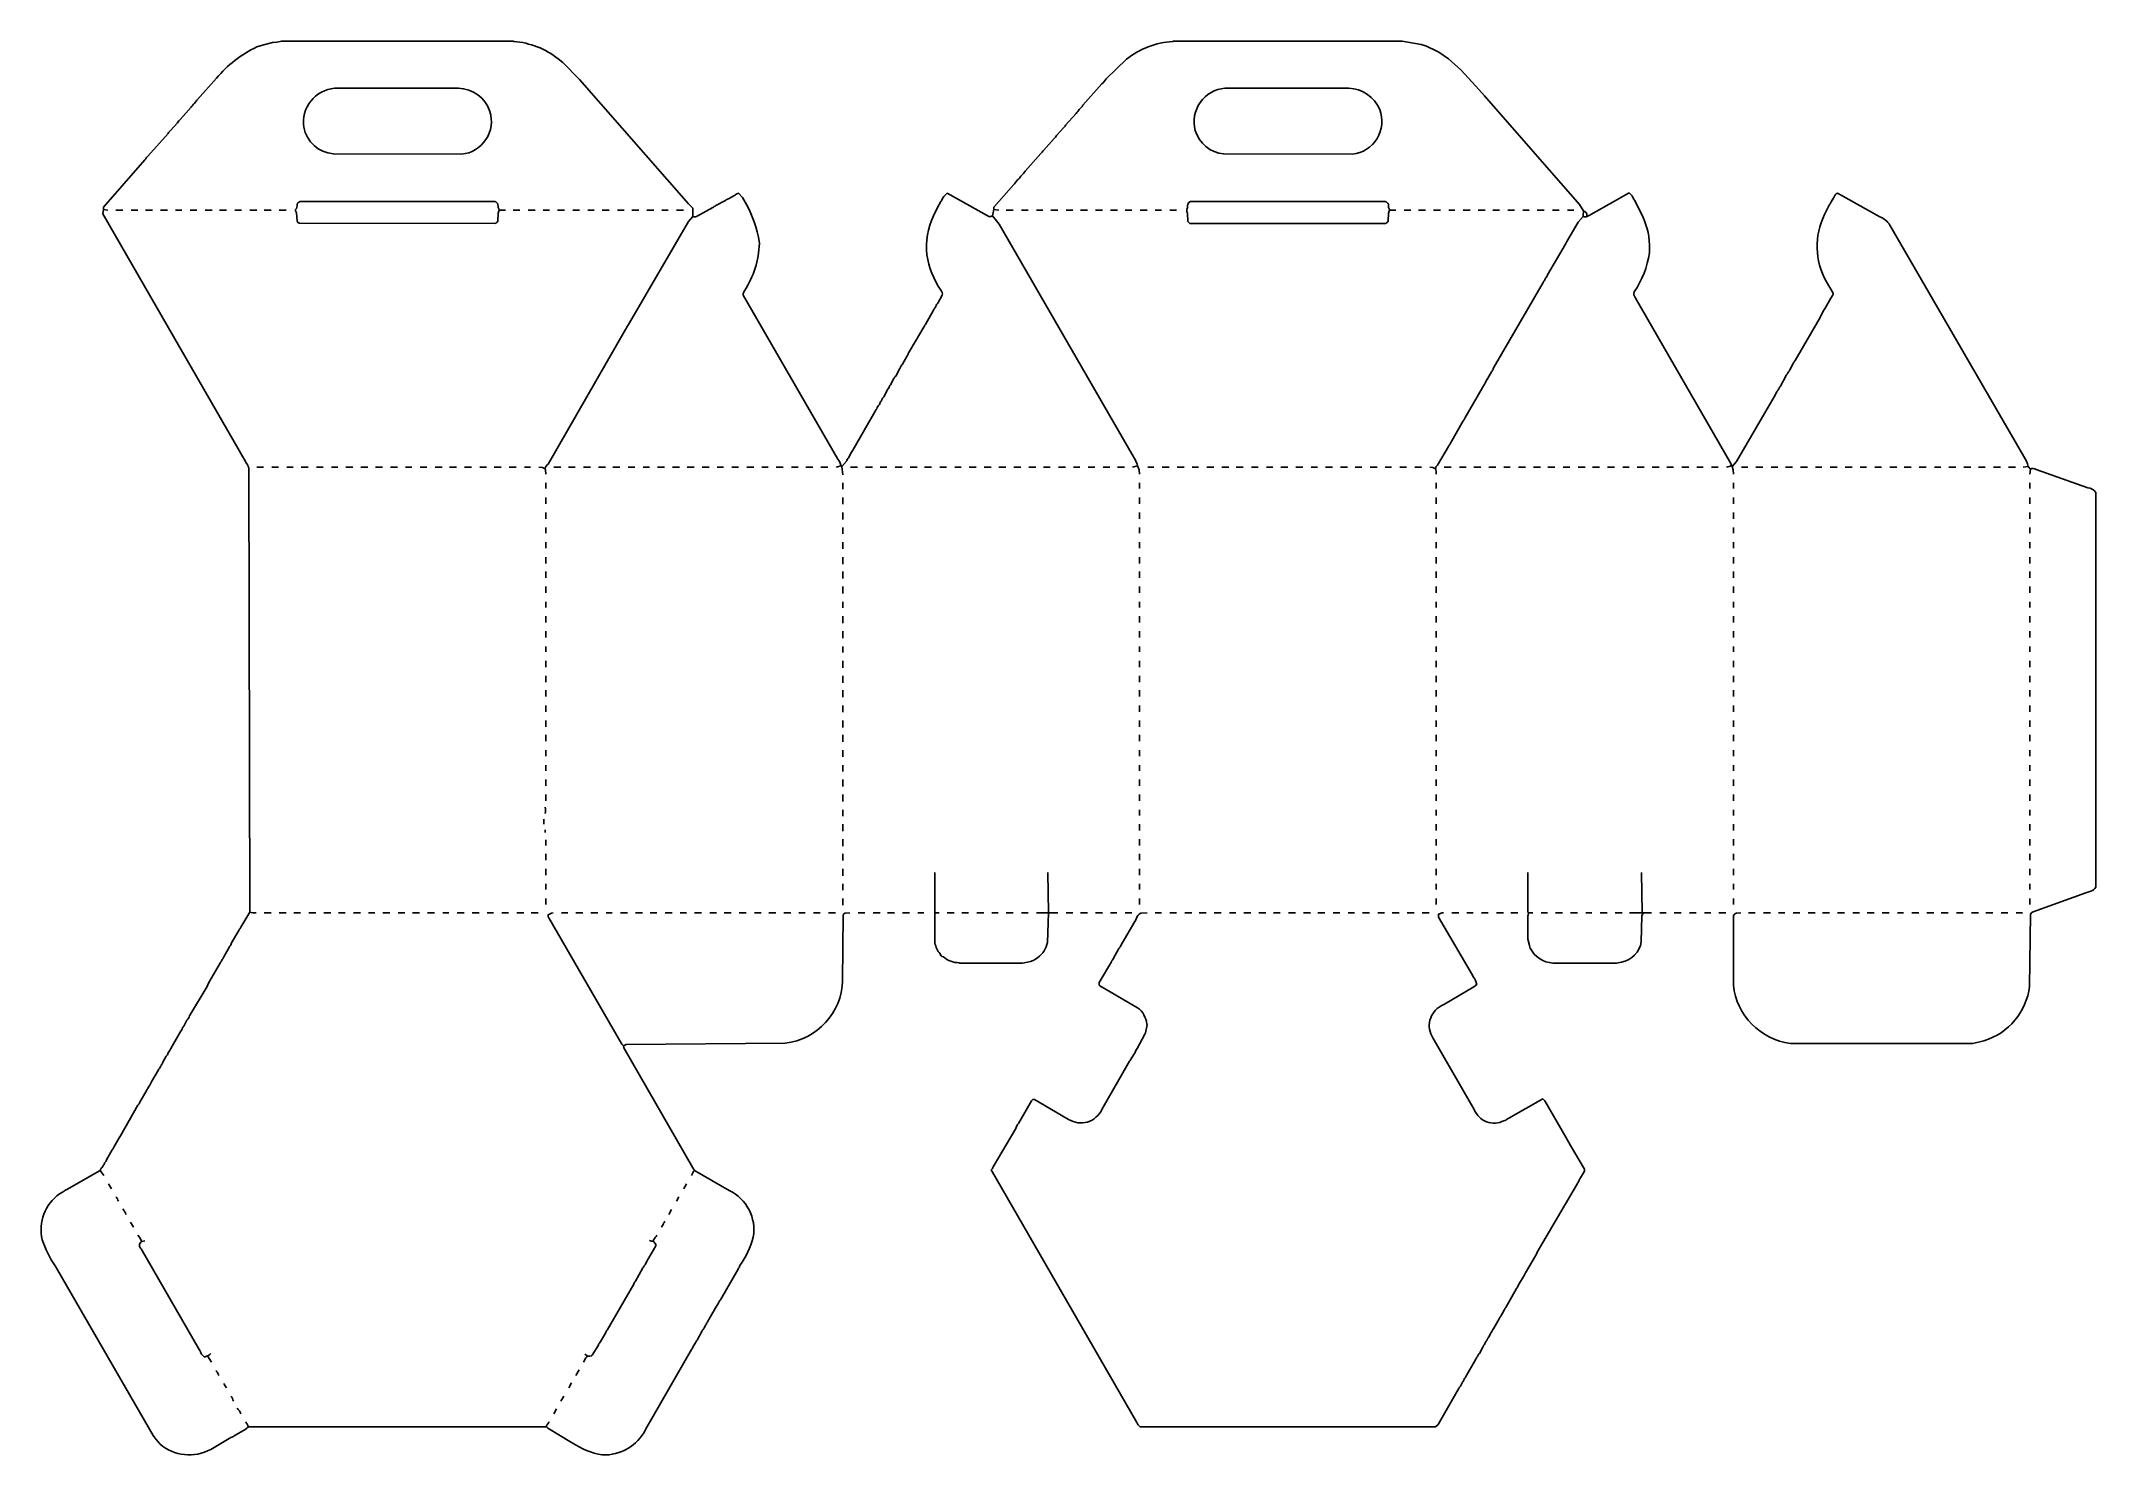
# Model space of a CAD drawing. Extents: x 377 to 3647, y 264 to 2514.
import ezdxf

# ---------------------------------------------------------------- set-up
doc = ezdxf.new("R2010")
doc.units = 0
doc.layers.get('0').update_dxf_attribs({"linetype": 'CONTINUOUS'})

msp = doc.modelspace()

# ---------------------------------------------------------------- linework, layer by layer
at = {"color": 7, "linetype": 'CONTINUOUS'}
for points in [[(1180, 1825, 0.083987), (1179, 1834, -0.13177), (1183.8, 1841.1), (1307, 2055, 0.120666), (1309, 2059), (1313.2, 2065.9), (1407, 2227), (1414, 2235), (1414, 2248), (1407.247788, 2255.216814), (1234, 2453), (1207, 2480), (1199.788235, 2485.752941, 0.149214), (1129.053846, 2513.430769), (1128, 2514), (760, 2514), (752.053846, 2512.569231), (745.06, 2511.58), (729.1, 2507.7), (720.1, 2504.7, 0.10858), (656, 2455), (626, 2421, 0.083767), (622, 2416), (621, 2415, 0.087559), (616, 2409), (599, 2390, 0.076982), (594, 2384), (583, 2372, 0.083767), (579, 2367), (547, 2331, 0.083767), (543, 2326), (542, 2325), (476.384615, 2249.923077), (476, 2246), (475, 2239), (702.2, 1845.1), (703.230769, 1843.153846, -0.074272), (707.500709, 1834.999293), (709, 1128), (694.8, 1104.1, -0.113019), (692, 1100), (691.8, 1099.1), (680, 1079, -0.129316), (677.2, 1073.9), (667.8, 1057.1, -0.06304), (665.2, 1052.9, -0.067698), (662.2, 1047.9), (644, 1016, 0.079147), (641, 1010), (613, 963, -0.133925), (609, 956), (604.2, 946.9, -0.118981), (602, 944, -0.133925), (598, 937), (583.2, 910.9, -0.067868), (579, 904, -0.129316), (576.2, 898.9), (570.8, 889.1, -0.113019), (568, 885, -0.133925), (564, 878), (563.8, 877.1), (553, 859, -0.075668), (546, 847), (545.8, 846.1), (534.2, 825.9, -0.089283), (531, 821), (503.2, 771.9, -0.118981), (501, 769), (492.8, 754.1, -0.113019), (490, 750), (481.2, 733.9, -0.089283), (478, 729), (477.8, 728.1, -0.113019), (475, 724), (475, 723), (473, 721, 0.145376), (471, 717), (418.1, 686.8, 0.06304), (413.9, 684.2), (410, 682, -0.145376), (406, 680, 0.297467), (378.647059, 606.911765, 0.069311), (399.2, 565.1), (402.8, 558.9), (555.24, 295.18), (557.76, 291.82), (566, 282, 0.311759), (646.9, 273.2), (679, 292, 0.129316), (684.1, 294.8), (698, 303, 0.13177), (705.1, 307.8), (707, 309), (1181, 309), (1183.153846, 307.230769), (1221.153846, 284.230769), (1221.9, 283.8, 0.10673), (1269.946154, 264.569231, 0.297824), (1339, 305), (1412, 432, 0.079147), (1415, 438), (1418.2, 442.9, -0.113019), (1421, 447), (1429.2, 461.9, -0.113019), (1432, 466), (1434.2, 470.9, 0.065958), (1437.2, 475.9, -0.06304), (1439.8, 480.1), (1446, 491, 0.090711), (1449, 497), (1454.8, 506.1, -0.089283), (1458, 511), (1486, 560, 0.079147), (1489, 566, 0.093), (1510.352941, 610.911765, 0.330631), (1472.153846, 685.230769), (1417, 717), (1414.24, 721.18), (1304.384615, 912.076923), (1304, 916)], [(2125, 1825), (2124.569231, 1831.946154), (2122, 1838, 0.082064), (2116.8, 1849.9), (2113.2, 1856.1), (1901.756098, 2222.804878), (1891, 2236), (1893, 2246), (1893.384615, 2249.923077), (1925, 2286, 0.09902), (1929, 2291), (1931, 2293, 0.087559), (1936, 2299), (1937, 2300, 0.064525), (1943, 2307), (1968, 2335, 0.083767), (1972, 2340), (1989, 2359, 0.09902), (1993, 2364), (2004, 2376, 0.150174), (2007, 2380), (2024, 2399, 0.076982), (2029, 2405, 0.071068), (2035, 2412), (2065, 2446, 0.064905), (2072, 2454), (2104, 2485, -0.153016), (2177.95122, 2513.439024), (2179, 2514), (2543, 2514), (2551.95122, 2512.560976), (2573.088235, 2508.352941), (2581.9, 2505.7), (2597.9, 2497.8), (2601.1, 2496.2), (2616.788235, 2485.752941), (2636.230032, 2468.249201), (2660.247788, 2442.216814), (2673.752212, 2426.783186), (2825.247059, 2254.211765), (2832, 2243, 0.063434), (2831, 2235), (2823, 2226), (2810.2, 2203.9), (2805, 2195, 0.120666), (2803, 2191), (2774, 2142, -0.129316), (2771.2, 2136.9), (2769.8, 2134.1, -0.06304), (2767.2, 2129.9), (2688, 1993, -0.129316), (2685.2, 1987.9), (2675.8, 1971.1, -0.06304), (2673.2, 1966.9, -0.067698), (2670.2, 1961.9), (2642.8, 1914.1, -0.113019), (2640, 1910), (2619.8, 1874.1, -0.06304), (2617.2, 1869.9), (2616.8, 1869.1), (2599, 1839), (2598, 1838, 0.120666), (2596, 1834, -0.07013), (2597, 1825)], [(1046, 2334, 0.47368), (1091.2, 2402.1, 0.313398), (1041, 2439), (844, 2439, 0.431441), (795, 2377, 0.335007), (842.002427, 2334.497549), (1046, 2334)], [(2464, 2334, 0.48997), (2507.2, 2405.1, 0.294557), (2458, 2439), (2261, 2439, 0.46787), (2213.7, 2371.9, 0.307551), (2259.002415, 2334.497561), (2464, 2334)], [(1100, 2224, 0.265826), (1103.541176, 2228.035294), (1104.458824, 2239.964706), (1106, 2245), (1105.8, 2245.9), (1104.42, 2249.06), (1104, 2255, 0.064594), (1099, 2259), (789, 2259), (787.9, 2258.2), (785, 2256), (784.405405, 2253.932432, -0.179992), (782, 2246), (782, 2244), (783.538071, 2240.967005), (784.461929, 2228.032995, 0.401681), (788.001592, 2224.498397), (1100, 2224)], [(1653, 1824), (1651, 1837), (1650, 1838, 0.139483), (1644.8, 1848.9), (1494, 2110, -0.150033), (1496.2, 2116.9, 0.141892), (1520, 2192), (1518.554455, 2201.955446, 0.082802), (1493.2, 2265.1), (1487, 2272, 0.112483), (1484.1, 2270.8, 0.113019), (1480, 2268), (1479.1, 2267.8), (1471, 2263, 0.082763), (1468.1, 2261.8, 0.06304), (1463.9, 2259.2), (1450.9, 2252.2, 0.089283), (1446, 2249), (1420.1, 2234.8, -0.138242), (1414, 2235)], [(1651, 1837), (1659, 1846, -0.129316), (1661.8, 1851.1), (1666.8, 1860.1, -0.118981), (1669, 1863), (1706, 1928), (1707, 1929, -0.133925), (1711, 1936, -0.129316), (1713.8, 1941.1), (1714.8, 1943.1, -0.089283), (1718, 1948), (1725, 1961), (1726, 1962, -0.129316), (1728.8, 1967.1), (1734.2, 1976.9, -0.113019), (1737, 1981), (1741.8, 1990.1, -0.078461), (1743.8, 1993.1), (1745.8, 1997.1, -0.078461), (1747.8, 2000.1), (1755, 2013, 0.120666), (1757, 2017), (1770, 2039, 0.120666), (1772, 2043), (1782.2, 2059.9, -0.113019), (1785, 2064), (1797.2, 2085.9, -0.113019), (1800, 2090, -0.133925), (1804, 2097), (1811, 2110, 0.262115), (1808.769231, 2117.846154, -0.109837), (1786.594595, 2173.932432, -0.13745), (1797.2, 2235.9), (1798.3, 2238.9), (1805.8, 2253.1), (1806.2, 2253.9, -0.082763), (1810, 2260, -0.175303), (1819, 2272), (1886, 2234.5, 0.114451), (1891, 2236)], [(2517, 2224, 0.265826), (2520.541176, 2228.035294), (2521.458824, 2239.964706), (2523, 2245), (2522.8, 2245.9), (2521.42, 2249.06), (2521, 2255, 0.064594), (2516, 2259), (2206, 2259, 0.307008), (2201.2, 2248.9, 0.272005), (2201.538071, 2239.967005), (2202, 2227), (2205, 2224), (2517, 2224)], [(3070, 1825), (3069.569231, 1831.946154), (3068, 1837), (3067, 1838), (3066.275862, 1841.689655), (2913.8, 2105.9, -0.281598), (2912.2, 2114.9, 0.115012), (2936.42, 2176.94, 0.114602), (2928.7, 2227.9), (2925.2, 2236.1), (2912.769231, 2260.846154), (2911.230769, 2263.153846), (2909, 2268), (2905, 2272), (2903, 2272), (2880.9, 2259.2), (2843, 2238, -0.079147), (2837, 2235, -0.215618), (2831, 2235)], [(3542, 1825), (3543, 1833), (3539, 1837, 0.112581), (3532.2, 1853.1), (3319.230769, 2221.153846, 0.174739), (3303.153846, 2234.230769), (3236, 2272, 0.242779), (3230, 2265), (3225.8, 2258.1, -0.06304), (3223.2, 2253.9), (3215.2, 2237.9, 0.248887), (3217.8, 2131.9), (3218.2, 2131.1), (3229, 2113), (3229, 2111), (3225.2, 2104.9), (3216.2, 2088.9, -0.118981), (3214, 2086), (3211, 2080, 0.079147), (3208, 2074), (3168.2, 2005.9, -0.089283), (3165, 2001), (3159.8, 1991.1, -0.06304), (3157.2, 1986.9), (3156.8, 1986.1, -0.113019), (3154, 1982), (3144.8, 1965.1, -0.06304), (3142.2, 1960.9), (3141.8, 1960.1, -0.113019), (3139, 1956), (3134.8, 1948.1), (3075, 1845), (3068, 1837)], [(3082, 1127), (3075.053846, 1126.569231, 0.238701), (3070, 1122), (3070, 1012, 0.345613), (3161, 919), (3451, 919), (3468.911765, 923.352941, 0.294674), (3541.504385, 1010.00431), (3542.7, 1125.1), (3544.9, 1127.3), (3547.1, 1128.8), (3631.1, 1158.7), (3638.9, 1161.3, 0.199353), (3647, 1168), (3647, 1796, 0.20517), (3634.1, 1803.3), (3552.1, 1832.3, 0.261878), (3543, 1833)], [(1179, 1285, 0.156339), (1179, 1295)], [(1799, 1191), (1799, 1127), (1799.489592, 1079.009992, 0.14876), (1807.769231, 1061.846154, 0.297377), (1812.82, 1056.76, 0.173558), (1837.95122, 1047.560976), (1839, 1047), (1939, 1047), (1946.946154, 1048.430769, 0.139145), (1963.1, 1055.8, 0.19527), (1978.511892, 1080.011351), (1980, 1127), (1979, 1191)], [(2743, 1191), (2743, 1128), (2744, 1127), (2743.615385, 1123.076923), (2743, 1122), (2743, 1085), (2745.352941, 1075.088235), (2746.8, 1070.9, 0.268724), (2783, 1047), (2884, 1047), (2891.946154, 1048.430769, 0.319304), (2923.512181, 1081.011615), (2924.487819, 1121.988385), (2926, 1126), (2925, 1127), (2924, 1191)], [(719, 1127, -0.088179), (709, 1128)], [(1192, 1127), (1189.088235, 1126.647059), (1184, 1124), (1184, 1120), (1184.8, 1118.9), (1301, 918), (1303, 916), (1305, 916), (1308.003472, 917.503521), (1560.995536, 919.495455, 0.371504), (1652.504807, 1019.004716), (1653.495193, 1122.995284, -0.394528), (1657.053846, 1126.569231), (1664, 1127)], [(2137, 1127), (2127.040984, 1126.54918, 0.191904), (2119.8, 1117.1), (2095.2, 1074.9, -0.089283), (2092, 1070), (2083.2, 1053.9, -0.118981), (2081, 1051), (2080.2, 1048.9), (2061, 1016), (2061, 1012), (2062, 1011), (2078.1, 1001.2), (2122, 976, -0.21669), (2136.405405, 950.067568), (2137, 949), (2134.3, 935.9), (2133.7, 934.1), (2125, 918), (2121, 911, 0.079147), (2118, 905), (2112.2, 895.9, -0.089283), (2109, 891), (2065, 814, -0.452699), (2012.153846, 798.230769), (1964.1, 826.2), (1958, 830), (1955, 830), (1953, 828), (1932.2, 791.9), (1931, 790, 0.079147), (1928, 784), (1892.2, 722.9, -0.089283), (1889, 718), (2120.769231, 315.846154, 0.106663), (2126, 309), (2596, 309), (2600, 313), (2630.2, 364.9), (2633.2, 369.9, -0.113019), (2636, 374), (2638.2, 378.9, 0.065958), (2641.2, 383.9, -0.06304), (2643.8, 388.1), (2660.2, 416.9, -0.06304), (2662.8, 421.1), (2663.2, 421.9, -0.113019), (2666, 426), (2671.2, 435.9, -0.06304), (2673.8, 440.1, -0.067868), (2678, 447, -0.129316), (2680.8, 452.1), (2684.8, 459.1, -0.067868), (2689, 466), (2697.2, 480.9, -0.113019), (2700, 485), (2705.2, 494.9, -0.06304), (2707.8, 499.1), (2725, 529, 0.079147), (2728, 535), (2737, 550, 0.120666), (2739, 554), (2755, 581, 0.079147), (2758, 587), (2801, 660, -0.082763), (2802.2, 662.9), (2824, 700, -0.129316), (2826.8, 705.1), (2833, 716), (2833, 719), (2810.8, 756.9), (2803.2, 770.1), (2770, 828), (2767, 831), (2712.9, 800.2, 0.089283), (2708, 797), (2704.9, 796.2, -0.443354), (2657.769231, 813.846154), (2591.8, 927.9, -0.441155), (2605.1, 978.8), (2610.1, 981.8), (2657, 1009), (2662, 1013, 0.09184), (2656.2, 1025.1), (2654.769231, 1027.846154), (2601, 1120), (2601, 1125), (2604.1, 1125.8, -0.138157), (2609, 1127)], [(1400, 688, -0.082763), (1401.2, 690.9), (1404, 696)], [(1412, 709, -0.141257), (1417, 717)], [(500, 668, 0.079116), (496, 675)], [(512, 647, 0.070776), (507, 656)], [(1364, 627), (1367.2, 631.9, -0.130112), (1370, 636)], [(537, 604, 0.079109), (531, 614)], [(542, 605), (537, 604, 0.533333), (536.2, 592.1), (628.230769, 432.153846, -0.079161), (632, 425), (637, 420), (638.9, 421.2), (640.088235, 421.647059, 0.21075), (647, 426)], [(1242, 425, 0.321713), (1253, 422), (1253.8, 423.1), (1263.8, 439.1), (1264.2, 439.9, -0.06304), (1266.8, 444.1), (1275, 458, -0.129316), (1277.8, 463.1), (1320, 536, -0.129316), (1322.8, 541.1), (1334.8, 562.1, -0.089283), (1338, 567), (1340.2, 571.9), (1355, 597), (1355, 599), (1351, 605, -0.28682), (1345, 606)], [(1351, 605, -0.13177), (1355.8, 612.1), (1357, 614)], [(660, 391), (658.2, 394.1, 0.085479), (655, 399)], [(1240, 412), (1244, 419, 0.184026), (1246, 422)], [(672, 371, -0.112445), (668, 378)], [(683, 350, 0.073852), (679, 358)], [(695, 330, 0.093322), (689, 339)], [(707, 309), (704.24, 314.18, -0.104338), (703, 317)]]:
    msp.add_lwpolyline(points, format="xyb", dxfattribs=at)
for points in [[(483, 2245), (476, 2246)], [(496, 2245), (507, 2245)], [(520, 2245), (531, 2245)], [(543, 2245), (554, 2245)], [(567, 2245), (578, 2245)], [(591, 2245), (601, 2245)], [(614, 2245), (625, 2245)], [(638, 2245), (649, 2245)], [(661, 2245), (672, 2245)], [(685, 2245), (696, 2245)], [(709, 2245), (720, 2245)], [(732, 2245), (743, 2245)], [(756, 2245), (767, 2245)], [(1106, 2245), (1116, 2245)], [(1128, 2245), (1139, 2245)], [(1152, 2245), (1163, 2245)], [(1176, 2245), (1186, 2245)], [(1199, 2245), (1210, 2245)], [(1223, 2245), (1234, 2245)], [(1247, 2245), (1257, 2245)], [(1270, 2245), (1281, 2245)], [(1294, 2245), (1305, 2245)], [(1317, 2245), (1328, 2245)], [(1341, 2245), (1352, 2245)], [(1365, 2245), (1375, 2245)], [(1388, 2245), (1399, 2245)], [(1901, 2245), (1893, 2246)], [(1913, 2245), (1924, 2245)], [(1937, 2245), (1948, 2245)], [(1961, 2245), (1971, 2245)], [(1984, 2245), (1995, 2245)], [(2008, 2245), (2019, 2245)], [(2031, 2245), (2042, 2245)], [(2055, 2245), (2066, 2245)], [(2079, 2245), (2090, 2245)], [(2102, 2245), (2113, 2245)], [(2126, 2245), (2137, 2245)], [(2150, 2245), (2160, 2245)], [(2173, 2245), (2184, 2245)], [(2523, 2245), (2533, 2245)], [(2546, 2245), (2557, 2245)], [(2569, 2245), (2580, 2245)], [(2593, 2245), (2604, 2245)], [(2617, 2245), (2627, 2245)], [(2640, 2245), (2651, 2245)], [(2664, 2245), (2675, 2245)], [(2687, 2245), (2698, 2245)], [(2711, 2245), (2722, 2245)], [(2735, 2245), (2745, 2245)], [(2758, 2245), (2769, 2245)], [(2782, 2245), (2793, 2245)], [(2806, 2245), (2816, 2245)], [(2836, 2241), (2834, 2243), (2832, 2243)], [(2837, 2235), (2837, 2239)], [(720, 1836), (731, 1836)], [(744, 1836), (755, 1836)], [(768, 1836), (778, 1836)], [(791, 1836), (802, 1836)], [(815, 1836), (826, 1836)], [(839, 1836), (849, 1836)], [(862, 1836), (873, 1836)], [(886, 1836), (897, 1836)], [(909, 1836), (920, 1836)], [(933, 1836), (944, 1836)], [(957, 1836), (967, 1836)], [(980, 1836), (991, 1836)], [(1004, 1836), (1015, 1836)], [(1027, 1836), (1038, 1836)], [(1051, 1836), (1062, 1836)], [(1075, 1836), (1086, 1836)], [(1098, 1836), (1109, 1836)], [(1122, 1836), (1133, 1836)], [(1146, 1836), (1156, 1836)], [(1179, 1834), (1178.1, 1834.2), (1174.94, 1835.58), (1169, 1836)], [(1193, 1836), (1204, 1836)], [(1216, 1836), (1227, 1836)], [(1240, 1836), (1251, 1836)], [(1264, 1836), (1275, 1836)], [(1287, 1836), (1298, 1836)], [(1311, 1836), (1322, 1836)], [(1335, 1836), (1345, 1836)], [(1358, 1836), (1369, 1836)], [(1382, 1836), (1393, 1836)], [(1405, 1836), (1416, 1836)], [(1429, 1836), (1440, 1836)], [(1453, 1836), (1463, 1836)], [(1476, 1836), (1487, 1836)], [(1500, 1836), (1511, 1836)], [(1524, 1836), (1534, 1836)], [(1547, 1836), (1558, 1836)], [(1571, 1836), (1582, 1836)], [(1594, 1836), (1605, 1836)], [(1618, 1836), (1629, 1836)], [(1642, 1836), (1650, 1838)], [(1665, 1836), (1676, 1836)], [(1689, 1836), (1700, 1836)], [(1712, 1836), (1723, 1836)], [(1736, 1836), (1747, 1836)], [(1760, 1836), (1771, 1836)], [(1783, 1836), (1794, 1836)], [(1807, 1836), (1818, 1836)], [(1831, 1836), (1841, 1836)], [(1854, 1836), (1865, 1836)], [(1878, 1836), (1889, 1836)], [(1901, 1836), (1912, 1836)], [(1925, 1836), (1936, 1836)], [(1949, 1836), (1960, 1836)], [(1972, 1836), (1983, 1836)], [(1996, 1836), (2007, 1836)], [(2020, 1836), (2030, 1836)], [(2043, 1836), (2054, 1836)], [(2067, 1836), (2078, 1836)], [(2090, 1836), (2101, 1836)], [(2114, 1836), (2122, 1838)], [(2138, 1836), (2148, 1836)], [(2161, 1836), (2172, 1836)], [(2185, 1836), (2196, 1836)], [(2209, 1836), (2219, 1836)], [(2232, 1836), (2243, 1836)], [(2256, 1836), (2267, 1836)], [(2279, 1836), (2290, 1836)], [(2303, 1836), (2314, 1836)], [(2327, 1836), (2337, 1836)], [(2350, 1836), (2361, 1836)], [(2374, 1836), (2385, 1836)], [(2398, 1836), (2408, 1836)], [(2421, 1836), (2432, 1836)], [(2445, 1836), (2456, 1836)], [(2468, 1836), (2479, 1836)], [(2492, 1836), (2503, 1836)], [(2516, 1836), (2526, 1836)], [(2539, 1836), (2550, 1836)], [(2563, 1836), (2574, 1836)], [(2596, 1834), (2595.1, 1834.2), (2591.932432, 1835.594595), (2587, 1836)], [(2610, 1836), (2621, 1836)], [(2634, 1836), (2645, 1836)], [(2657, 1836), (2668, 1836)], [(2681, 1836), (2692, 1836)], [(2705, 1836), (2715, 1836)], [(2728, 1836), (2739, 1836)], [(2752, 1836), (2763, 1836)], [(2775, 1836), (2786, 1836)], [(2799, 1836), (2810, 1836)], [(2823, 1836), (2834, 1836)], [(2846, 1836), (2857, 1836)], [(2870, 1836), (2881, 1836)], [(2894, 1836), (2904, 1836)], [(2917, 1836), (2928, 1836)], [(2941, 1836), (2952, 1836)], [(2964, 1836), (2975, 1836)], [(2988, 1836), (2999, 1836)], [(3012, 1836), (3022, 1836)], [(3035, 1836), (3046, 1836)], [(3059, 1836), (3067, 1838)], [(3083, 1836), (3093, 1836)], [(3106, 1836), (3117, 1836)], [(3130, 1836), (3141, 1836)], [(3153, 1836), (3164, 1836)], [(3177, 1836), (3188, 1836)], [(3201, 1836), (3211, 1836)], [(3224, 1836), (3235, 1836)], [(3248, 1836), (3259, 1836)], [(3272, 1836), (3282, 1836)], [(3295, 1836), (3306, 1836)], [(3319, 1836), (3330, 1836)], [(3342, 1836), (3353, 1836)], [(3366, 1836), (3377, 1836)], [(3390, 1836), (3400, 1836)], [(3413, 1836), (3424, 1836)], [(3437, 1836), (3448, 1836)], [(3460, 1836), (3471, 1836)], [(3484, 1836), (3495, 1836)], [(3508, 1836), (3519, 1836)], [(3531, 1836), (3539, 1837)], [(1180, 1802), (1180, 1811)], [(1653, 1801), (1653, 1811)], [(2125, 1802), (2125, 1811)], [(2597, 1802), (2597, 1811)], [(3070, 1802), (3070, 1811)], [(3542, 1802), (3542, 1811)], [(1180, 1778), (1180, 1788)], [(1653, 1777), (1653, 1788)], [(2125, 1778), (2125, 1788)], [(2597, 1778), (2597, 1788)], [(3070, 1778), (3070, 1788)], [(3542, 1778), (3542, 1788)], [(1180, 1754), (1180, 1764)], [(1180, 1731), (1180, 1740)], [(1653, 1753), (1653, 1764)], [(1653, 1730), (1653, 1740)], [(2125, 1754), (2125, 1764)], [(2125, 1731), (2125, 1740)], [(2597, 1754), (2597, 1764)], [(2597, 1731), (2597, 1740)], [(3070, 1754), (3070, 1764)], [(3070, 1731), (3070, 1740)], [(3542, 1754), (3542, 1764)], [(3542, 1731), (3542, 1740)], [(1180, 1707), (1180, 1717)], [(1653, 1706), (1653, 1717)], [(2125, 1707), (2125, 1717)], [(2597, 1707), (2597, 1717)], [(3070, 1707), (3070, 1717)], [(3542, 1707), (3542, 1717)], [(1180, 1683), (1180, 1693)], [(1180, 1660), (1180, 1670)], [(1653, 1682), (1653, 1693)], [(1653, 1659), (1653, 1670)], [(2125, 1683), (2125, 1693)], [(2125, 1660), (2125, 1670)], [(2597, 1683), (2597, 1693)], [(2597, 1660), (2597, 1670)], [(3070, 1683), (3070, 1693)], [(3070, 1660), (3070, 1670)], [(3542, 1683), (3542, 1693)], [(3542, 1660), (3542, 1670)], [(1180, 1636), (1180, 1646)], [(1653, 1635), (1653, 1646)], [(2125, 1636), (2125, 1646)], [(2597, 1636), (2597, 1646)], [(3070, 1636), (3070, 1646)], [(3542, 1636), (3542, 1646)], [(1180, 1613), (1180, 1622)], [(1653, 1612), (1653, 1622)], [(2125, 1613), (2125, 1622)], [(2597, 1613), (2597, 1622)], [(3070, 1613), (3070, 1622)], [(3542, 1613), (3542, 1622)], [(1180, 1589), (1180, 1599)], [(1180, 1565), (1180, 1575)], [(1653, 1588), (1653, 1599)], [(1653, 1564), (1653, 1575)], [(2125, 1589), (2125, 1599)], [(2125, 1565), (2125, 1575)], [(2597, 1589), (2597, 1599)], [(2597, 1565), (2597, 1575)], [(3070, 1589), (3070, 1599)], [(3070, 1565), (3070, 1575)], [(3542, 1589), (3542, 1599)], [(3542, 1565), (3542, 1575)], [(1180, 1542), (1180, 1551)], [(1653, 1541), (1653, 1551)], [(2125, 1542), (2125, 1551)], [(2597, 1542), (2597, 1551)], [(3070, 1542), (3070, 1551)], [(3542, 1542), (3542, 1551)], [(1180, 1518), (1180, 1528)], [(1653, 1517), (1653, 1528)], [(2125, 1518), (2125, 1528)], [(2597, 1518), (2597, 1528)], [(3070, 1518), (3070, 1528)], [(3542, 1518), (3542, 1528)], [(1180, 1494), (1180, 1504)], [(1180, 1471), (1180, 1481)], [(1653, 1493), (1653, 1504)], [(1653, 1470), (1653, 1481)], [(2125, 1494), (2125, 1504)], [(2125, 1471), (2125, 1481)], [(2597, 1494), (2597, 1504)], [(2597, 1471), (2597, 1481)], [(3070, 1494), (3070, 1504)], [(3070, 1471), (3070, 1481)], [(3542, 1494), (3542, 1504)], [(3542, 1471), (3542, 1481)], [(1180, 1447), (1180, 1457)], [(1653, 1446), (1653, 1457)], [(2125, 1447), (2125, 1457)], [(2597, 1447), (2597, 1457)], [(3070, 1447), (3070, 1457)], [(3542, 1447), (3542, 1457)], [(1180, 1423), (1180, 1433)], [(1180, 1400), (1180, 1410)], [(1653, 1422), (1653, 1433)], [(1653, 1399), (1653, 1410)], [(2125, 1423), (2125, 1433)], [(2125, 1400), (2125, 1410)], [(2597, 1423), (2597, 1433)], [(2597, 1400), (2597, 1410)], [(3070, 1423), (3070, 1433)], [(3070, 1400), (3070, 1410)], [(3542, 1423), (3542, 1433)], [(3542, 1400), (3542, 1410)], [(1180, 1376), (1180, 1386)], [(1653, 1375), (1653, 1386)], [(2125, 1376), (2125, 1386)], [(2597, 1376), (2597, 1386)], [(3070, 1376), (3070, 1386)], [(3542, 1376), (3542, 1386)], [(1180, 1353), (1180, 1362)], [(1653, 1352), (1653, 1362)], [(2125, 1353), (2125, 1362)], [(2597, 1353), (2597, 1362)], [(3070, 1353), (3070, 1362)], [(3542, 1353), (3542, 1362)], [(1180, 1329), (1180, 1339)], [(1180, 1305), (1180, 1315)], [(1653, 1328), (1653, 1339)], [(1653, 1304), (1653, 1315)], [(2125, 1329), (2125, 1339)], [(2125, 1305), (2125, 1315)], [(2597, 1329), (2597, 1339)], [(2597, 1305), (2597, 1315)], [(3070, 1329), (3070, 1339)], [(3070, 1305), (3070, 1315)], [(3542, 1329), (3542, 1339)], [(3542, 1305), (3542, 1315)], [(1177, 1268), (1177, 1276)], [(1653, 1281), (1653, 1291)], [(2125, 1282), (2125, 1291)], [(2597, 1282), (2597, 1291)], [(3070, 1282), (3070, 1291)], [(3542, 1282), (3542, 1291)], [(1179, 1255), (1179, 1259)], [(1180, 1234), (1180, 1243)], [(1653, 1257), (1653, 1268)], [(1653, 1233), (1653, 1244)], [(2125, 1258), (2125, 1268)], [(2125, 1234), (2125, 1244)], [(2597, 1258), (2597, 1268)], [(2597, 1234), (2597, 1244)], [(3070, 1258), (3070, 1268)], [(3070, 1234), (3070, 1244)], [(3542, 1258), (3542, 1268)], [(3542, 1234), (3542, 1244)], [(1180, 1211), (1180, 1221)], [(1653, 1210), (1653, 1221)], [(2125, 1211), (2125, 1221)], [(2597, 1211), (2597, 1221)], [(3070, 1211), (3070, 1221)], [(3542, 1211), (3542, 1221)], [(1180, 1187), (1180, 1197)], [(1653, 1186), (1653, 1197)], [(2125, 1187), (2125, 1197)], [(2597, 1187), (2597, 1197)], [(3070, 1187), (3070, 1197)], [(3542, 1187), (3542, 1197)], [(1180, 1164), (1180, 1173)], [(1180, 1140), (1180, 1150)], [(1653, 1163), (1653, 1173)], [(1653, 1139), (1653, 1150)], [(2125, 1164), (2125, 1173)], [(2125, 1140), (2125, 1150)], [(2597, 1164), (2597, 1173)], [(2597, 1140), (2597, 1150)], [(3070, 1164), (3070, 1173)], [(3070, 1140), (3070, 1150)], [(3542, 1164), (3542, 1173)], [(3542, 1140), (3542, 1150)], [(732, 1127), (743, 1127)], [(756, 1127), (767, 1127)], [(779, 1127), (790, 1127)], [(803, 1127), (814, 1127)], [(827, 1127), (838, 1127)], [(850, 1127), (861, 1127)], [(874, 1127), (885, 1127)], [(898, 1127), (908, 1127)], [(921, 1127), (932, 1127)], [(945, 1127), (956, 1127)], [(968, 1127), (979, 1127)], [(992, 1127), (1003, 1127)], [(1016, 1127), (1026, 1127)], [(1039, 1127), (1050, 1127)], [(1063, 1127), (1074, 1127)], [(1087, 1127), (1097, 1127)], [(1110, 1127), (1121, 1127)], [(1134, 1127), (1145, 1127)], [(1157, 1127), (1168, 1127)], [(1205, 1127), (1215, 1127)], [(1228, 1127), (1239, 1127)], [(1252, 1127), (1263, 1127)], [(1276, 1127), (1286, 1127)], [(1299, 1127), (1310, 1127)], [(1323, 1127), (1334, 1127)], [(1346, 1127), (1357, 1127)], [(1370, 1127), (1381, 1127)], [(1394, 1127), (1404, 1127)], [(1417, 1127), (1428, 1127)], [(1441, 1127), (1452, 1127)], [(1464, 1127), (1475, 1127)], [(1488, 1127), (1499, 1127)], [(1512, 1127), (1523, 1127)], [(1535, 1127), (1546, 1127)], [(1559, 1127), (1570, 1127)], [(1583, 1127), (1593, 1127)], [(1606, 1127), (1617, 1127)], [(1630, 1127), (1641, 1127)], [(1677, 1127), (1688, 1127)], [(1701, 1127), (1712, 1127)], [(1724, 1127), (1735, 1127)], [(1748, 1127), (1759, 1127)], [(1772, 1127), (1782, 1127)], [(1799, 1127), (1806, 1127)], [(1819, 1127), (1830, 1127)], [(1842, 1127), (1853, 1127)], [(1866, 1127), (1877, 1127)], [(1890, 1127), (1900, 1127)], [(1913, 1127), (1924, 1127)], [(1937, 1127), (1948, 1127)], [(1961, 1127), (1980, 1127), (1995, 1127)], [(2008, 1127), (2019, 1127)], [(2031, 1127), (2042, 1127)], [(2055, 1127), (2066, 1127)], [(2079, 1127), (2089, 1127)], [(2102, 1127), (2113, 1127)], [(2150, 1127), (2160, 1127)], [(2173, 1127), (2184, 1127)], [(2197, 1127), (2208, 1127)], [(2220, 1127), (2231, 1127)], [(2244, 1127), (2255, 1127)], [(2268, 1127), (2278, 1127)], [(2291, 1127), (2302, 1127)], [(2315, 1127), (2326, 1127)], [(2338, 1127), (2349, 1127)], [(2362, 1127), (2373, 1127)], [(2386, 1127), (2397, 1127)], [(2409, 1127), (2420, 1127)], [(2433, 1127), (2444, 1127)], [(2457, 1127), (2467, 1127)], [(2480, 1127), (2491, 1127)], [(2504, 1127), (2515, 1127)], [(2527, 1127), (2538, 1127)], [(2551, 1127), (2562, 1127)], [(2575, 1127), (2586, 1127)], [(2622, 1127), (2633, 1127)], [(2646, 1127), (2656, 1127)], [(2669, 1127), (2680, 1127)], [(2693, 1127), (2704, 1127)], [(2716, 1127), (2727, 1127)], [(2744, 1127), (2751, 1127)], [(2764, 1127), (2774, 1127)], [(2787, 1127), (2798, 1127)], [(2811, 1127), (2822, 1127)], [(2835, 1127), (2845, 1127)], [(2858, 1127), (2869, 1127)], [(2882, 1127), (2893, 1127)], [(2905, 1127), (2925, 1127)], [(2926, 1126), (2927, 1127), (2940, 1127)], [(2953, 1127), (2963, 1127)], [(2976, 1127), (2987, 1127)], [(3000, 1127), (3011, 1127)], [(3024, 1127), (3034, 1127)], [(3047, 1127), (3058, 1127)], [(3094, 1127), (3105, 1127)], [(3118, 1127), (3129, 1127)], [(3142, 1127), (3152, 1127)], [(3165, 1127), (3176, 1127)], [(3189, 1127), (3200, 1127)], [(3212, 1127), (3223, 1127)], [(3236, 1127), (3247, 1127)], [(3260, 1127), (3271, 1127)], [(3283, 1127), (3294, 1127)], [(3307, 1127), (3318, 1127)], [(3331, 1127), (3341, 1127)], [(3354, 1127), (3365, 1127)], [(3378, 1127), (3389, 1127)], [(3401, 1127), (3412, 1127)], [(3425, 1127), (3436, 1127)], [(3449, 1127), (3460, 1127)], [(3472, 1127), (3483, 1127)], [(3496, 1127), (3507, 1127)], [(3520, 1127), (3530, 1127)], [(477, 709), (471, 717)], [(489, 688), (484, 696)], [(1376, 647), (1380, 655)], [(1388, 668), (1392, 675)], [(524, 627), (519, 635)], [(648, 412), (642, 422)], [(1228, 391), (1233, 400)], [(1217, 371), (1221, 379)], [(1193, 330), (1197, 338)], [(1204, 350), (1209, 358)], [(1181, 309), (1181, 311), (1182, 312), (1184.8, 316.1), (1185, 317)]]:
    msp.add_lwpolyline(points, dxfattribs=at)
at = {"color": 253, "linetype": 'CONTINUOUS'}
msp.add_lwpolyline([(2837, 2239), (2836, 2241)], dxfattribs=at)

doc.saveas('drawing.dxf')
